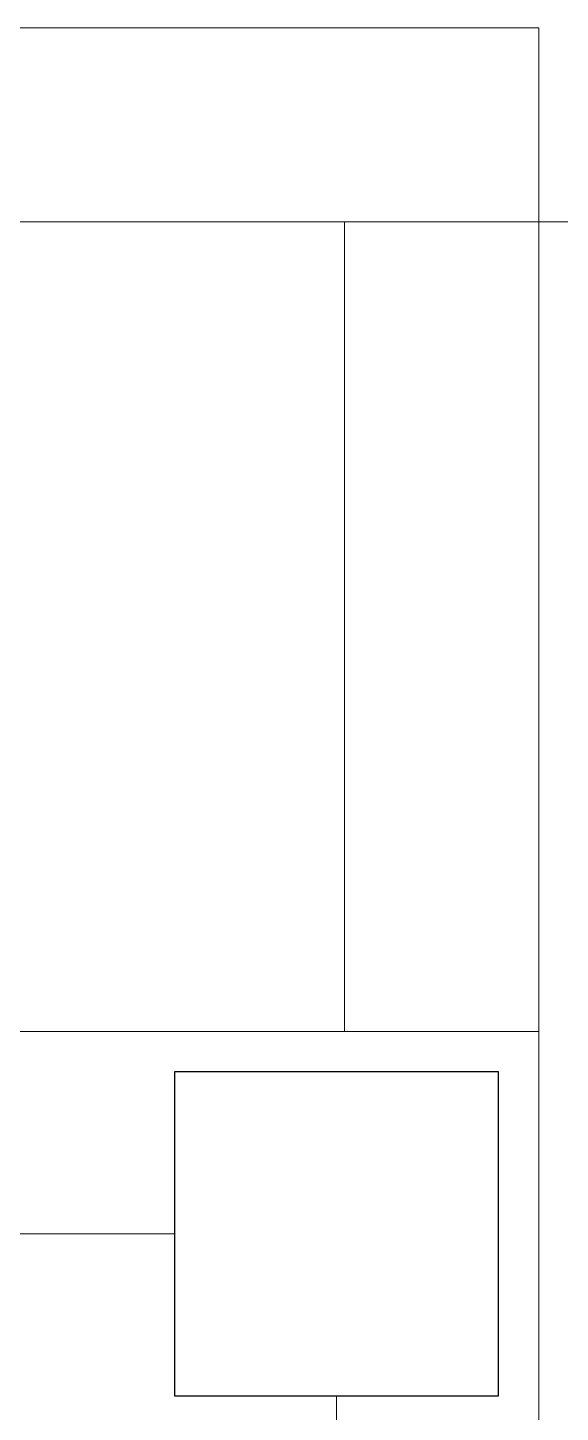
# Model space of a CAD drawing. Header units: metres. Extents: x 149 to 429, y -3 to 162.
# Drawn here: x 347.999 to 348.328, y 103.229 to 104.084 of the extents above; entities that cross this region are included whole.
import ezdxf

# ---------------------------------------------------------------- set-up
doc = ezdxf.new("R2010")
doc.units = ezdxf.units.M
doc.linetypes.add('IMPORT-Dashed _3_', pattern=[0.75, 0.5, -0.25])
doc.layers.add('1053_ARQ_BASE_MATADOURO_dwg', color=7, linetype='Continuous', lineweight=5, true_color=0x767676)
for name, color, linetype, lineweight in [('A-PAREDE', 7, 'Continuous', 30), ('A-PROJEÇÃO', 7, 'IMPORT-Dashed _3_', 15), ('A-VISTA01', 7, 'Continuous', 20), ('A-VISTA03', 7, 'Continuous', 9), ('A-VISTA04', 7, 'Continuous', 5)]:
    doc.layers.add(name, color=color, linetype=linetype, lineweight=lineweight)

# ---------------------------------------------------------------- blocks, each defined once
blk = doc.blocks.new('1053_ARQ_BASE_MATADOURO_dwg_arq geral tgov-4039641-TÉRREO 1_20 - Dependente 2')
at = {"layer": 'A-PAREDE', "color": 253, "true_color": 0xaaaaaa, "flags": 128}
blk.add_lwpolyline([(11.47461, 20.05315), (11.67461, 20.05315), (11.67461, 20.25315), (11.47461, 20.25315)], close=True, dxfattribs=at)
at = {"layer": 'A-PROJEÇÃO', "color": 253, "true_color": 0xaaaaaa, "flags": 128}
blk.add_lwpolyline([(9.11414, 20.77815), (12.19959, 20.77815), (12.19959, 16.70788)], dxfattribs=at)
at = {"layer": 'A-VISTA01', "color": 253, "true_color": 0xaaaaaa, "flags": 128}
blk.add_lwpolyline([(9.11414, 20.27815), (11.44961, 20.27815), (11.69961, 20.27815), (11.69961, 20.02815), (11.69961, 16.70788)], dxfattribs=at)
at = {"layer": 'A-VISTA03', "color": 253, "true_color": 0xaaaaaa, "flags": 128}
for points in [[(11.69961, 20.27815), (11.69961, 20.89815), (9.11414, 20.89815)], [(9.11414, 20.77815), (11.57961, 20.77815), (11.57961, 20.27815)]]:
    blk.add_lwpolyline(points, dxfattribs=at)
at = {"layer": 'A-VISTA04', "color": 253, "true_color": 0xaaaaaa}
for p, q in [((11.47461, 20.15315), (9.11414, 20.15315)), ((11.57461, 16.70788), (11.57461, 20.05315))]:
    blk.add_line(p, q, dxfattribs=at)
blk = doc.blocks.new('1053_ARQ_BASE_MATADOURO_dwg-3625622-TÉRREO 1_20 - Dependente 2')
blk.add_blockref('1053_ARQ_BASE_MATADOURO_dwg_arq geral tgov-4039641-TÉRREO 1_20 - Dependente 2', (130.20979, 83.18603))

msp = doc.modelspace()

# ---------------------------------------------------------------- block references
at = {"layer": '1053_ARQ_BASE_MATADOURO_dwg', "color": 253, "true_color": 0xaaaaaa}
msp.add_blockref('1053_ARQ_BASE_MATADOURO_dwg-3625622-TÉRREO 1_20 - Dependente 2', (206.40504, 0), dxfattribs=at)

doc.saveas('drawing.dxf')
